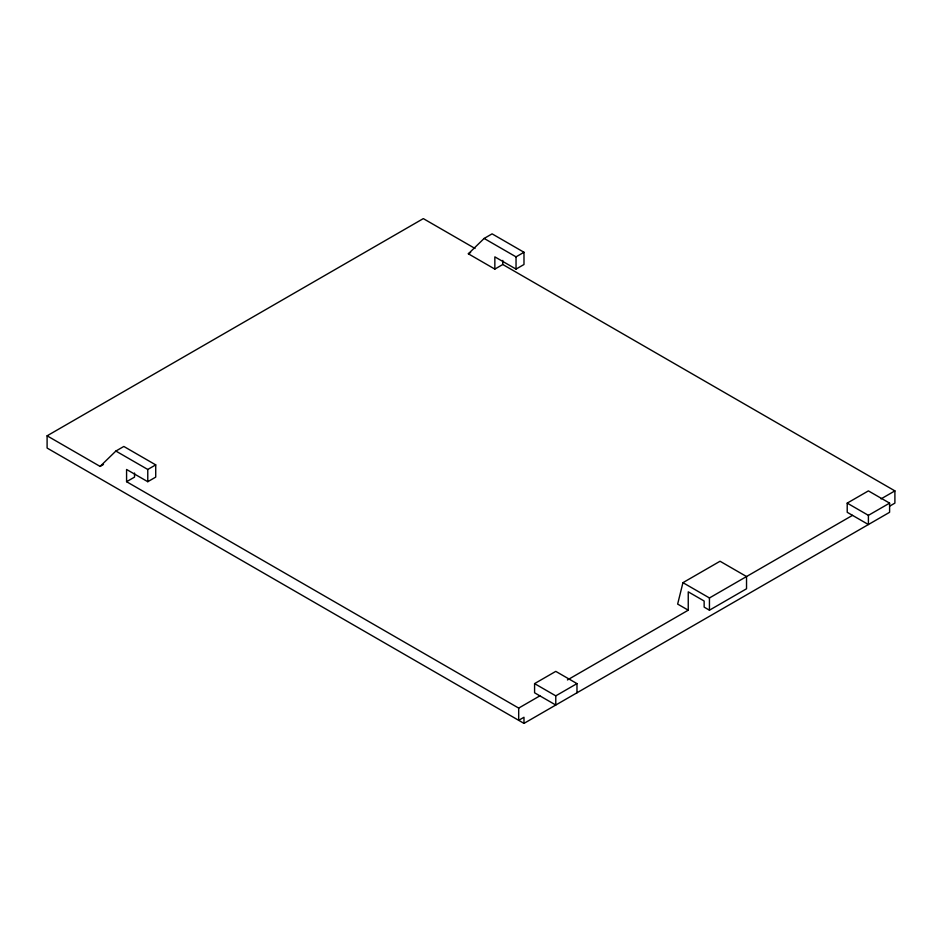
<?xml version="1.0" encoding="UTF-8"?>
<svg xmlns="http://www.w3.org/2000/svg" width="942" height="942" viewBox="0 0 942 942"><rect width="100%" height="100%" fill="white"/><g stroke="black" fill="none" stroke-linecap="round" stroke-linejoin="round"><path stroke-width="1.41" d="M682.95 582.662L677.651 604.081L688.249 610.192L688.249 591.835L704.145 601.02L704.145 607.131L709.444 610.192L746.535 588.774L746.535 576.539L720.041 561.244L682.95 582.662L709.444 597.958L852.51 515.356M889.601 503.122L868.406 515.356L868.406 524.541L847.211 512.295L847.211 503.122L868.406 490.888L889.601 503.122L889.601 512.295L523.987 723.385L47.1 448.051L47.1 435.816L100.088 466.408L115.878 451.053L123.826 446.461L155.724 464.877L155.724 477.123L147.776 481.703L126.581 469.469L126.581 481.703L518.689 708.09L539.884 695.855M494.844 269.094L468.351 253.798L484.141 238.444L492.089 233.851L523.987 252.268L523.987 264.502L516.039 269.094L494.844 256.86L494.844 269.094L502.793 264.502L894.9 490.888L894.9 503.122L889.601 506.184M47.1 435.816L423.311 218.615L475.039 248.476M100.088 466.408L103.49 464.441M468.351 253.798L470.623 252.48M126.581 481.703L134.529 477.123L134.529 473.037M115.878 451.053L147.776 469.469L155.724 464.877M484.141 238.444L516.039 256.86L523.987 252.268M576.975 683.609L555.78 695.855L555.78 705.028L534.585 692.794L534.585 683.609L555.78 671.375L576.975 683.609L576.975 692.794M567.437 679.947L688.249 610.192M881.041 498.883L894.9 490.888M847.211 503.122L868.406 515.356M534.585 683.609L555.78 695.855M709.444 597.958L709.444 610.192M523.987 723.385L523.987 717.262L518.689 720.324L518.689 708.09M516.039 256.86L516.039 269.094M502.793 260.428L502.793 264.502M147.776 469.469L147.776 481.703"/></g></svg>
